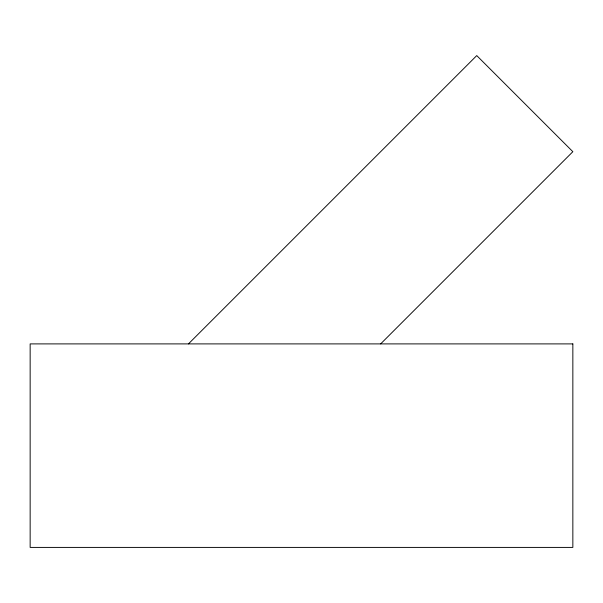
<?xml version="1.0" encoding="UTF-8"?>
<svg xmlns="http://www.w3.org/2000/svg" width="603" height="603" viewBox="0 0 603 603"><rect width="100%" height="100%" fill="white"/><g stroke="black" fill="none" stroke-linecap="round" stroke-linejoin="round"><path stroke-width="0.9" d="M188.438 343.898L476.747 55.589L572.85 151.692L380.644 343.898M572.85 343.898L30.15 343.898L30.15 547.411L572.85 547.411L572.85 343.898"/></g></svg>
